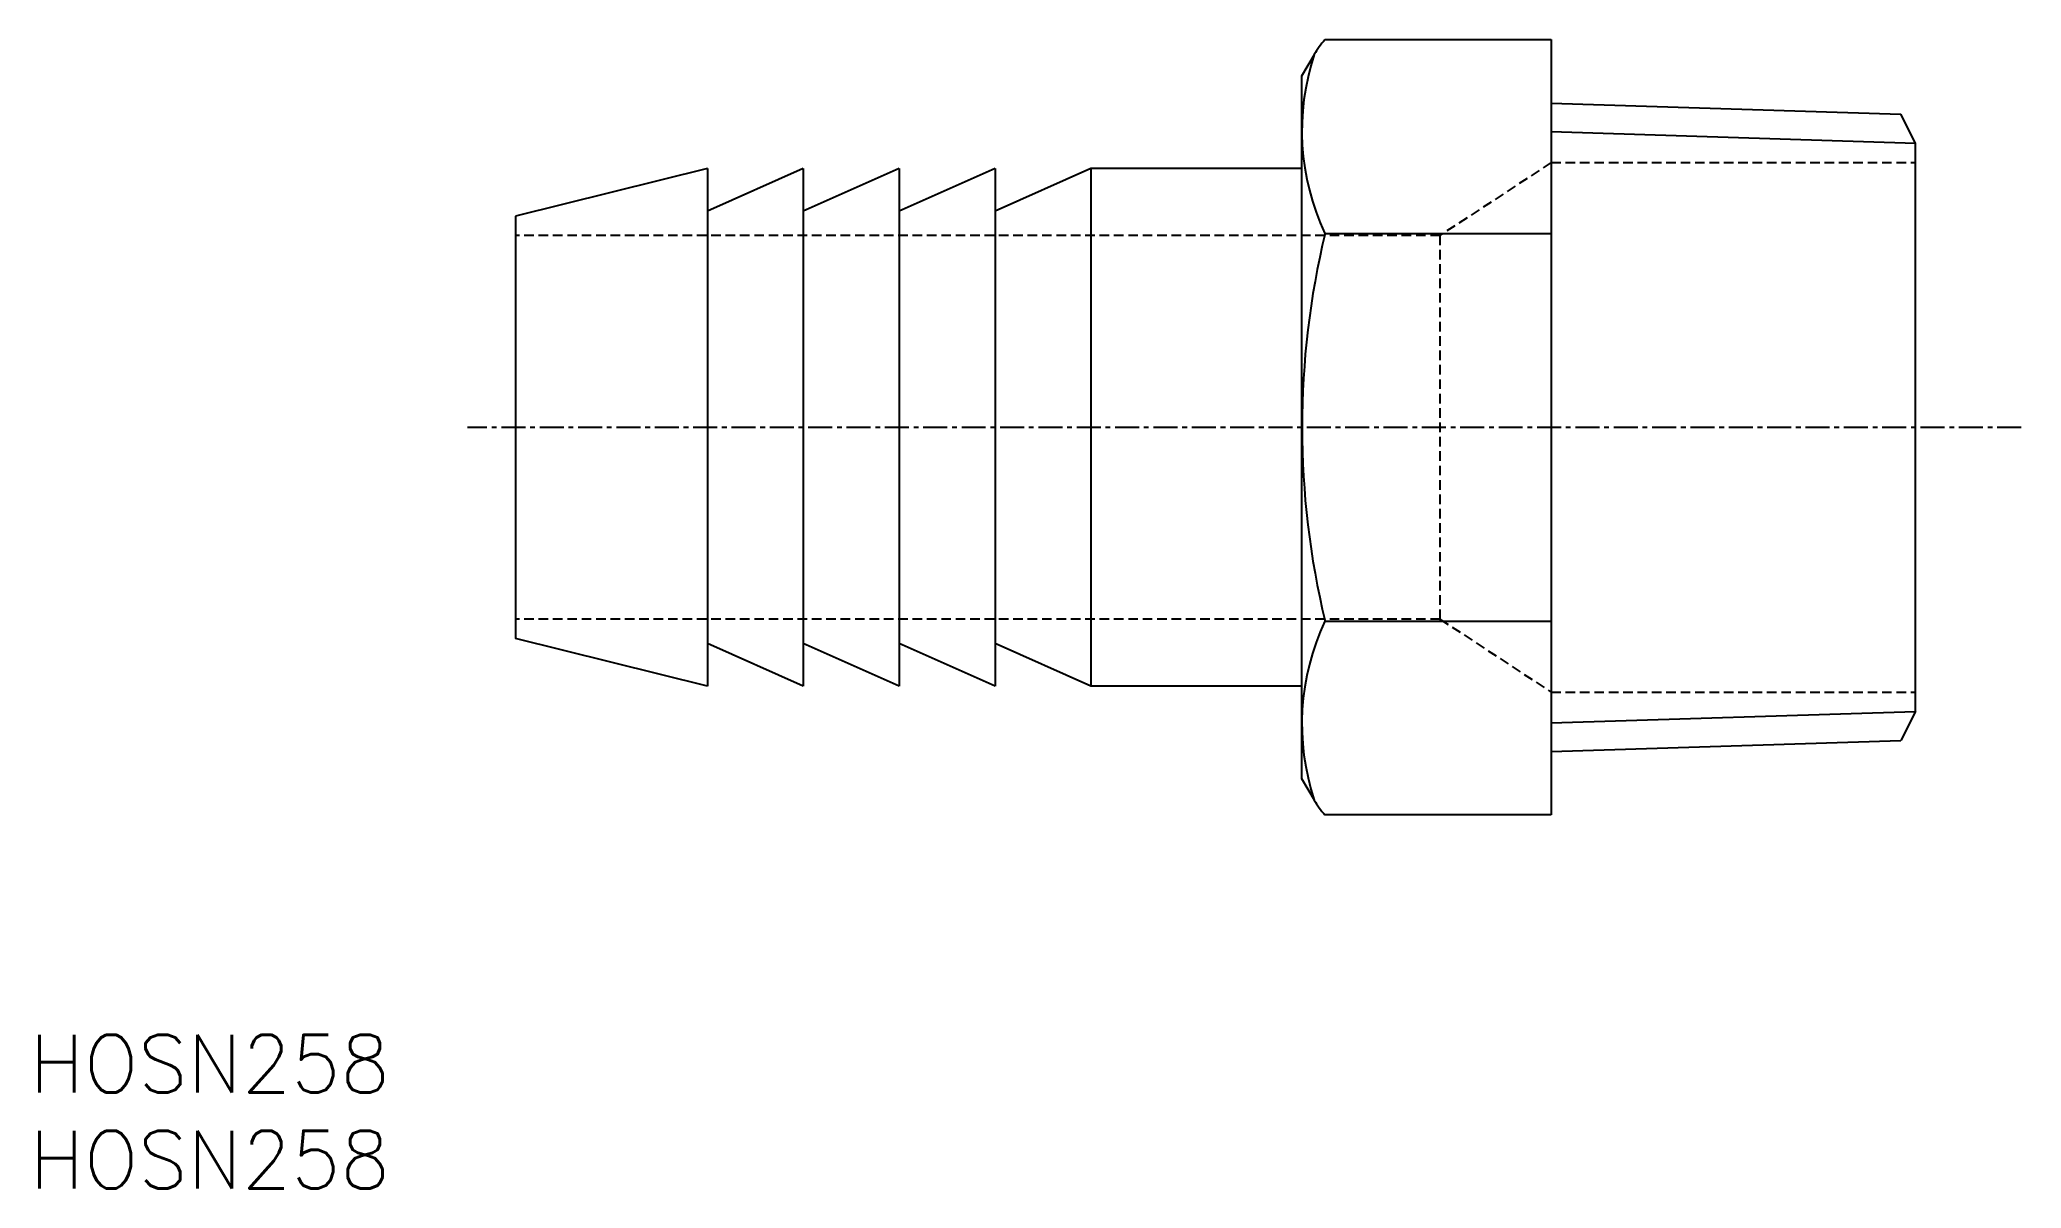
# Model space of a CAD drawing. Extents: x 1 to 104, y 0 to 60.
import ezdxf

# ---------------------------------------------------------------- set-up
doc = ezdxf.new("R2010")
doc.units = 0
doc.linetypes.add('CENTER', pattern=[2, 1.25, -0.25, 0.25, -0.25])
doc.linetypes.add('DASHED', pattern=[0.75, 0.5, -0.25])
doc.layers.get('0').update_dxf_attribs({"linetype": 'CONTINUOUS'})
doc.layers.add('CENTER', color=1, linetype='CENTER')
doc.styles.get("Standard").update_dxf_attribs({"font": 'txt.shx'})

# ---------------------------------------------------------------- blocks, each defined once
blk = doc.blocks.new('*U4')
at = {"color": 7, "linetype": 'CONTINUOUS'}
blk.add_text('HOSN258', height=3, dxfattribs=at).set_placement((0, 0))
blk = doc.blocks.new('*U5')
at = {"color": 7, "linetype": 'CONTINUOUS'}
blk.add_text('HOSN258', height=3, dxfattribs=at).set_placement((0, 5))

msp = doc.modelspace()

# ---------------------------------------------------------------- linework, layer by layer
for p, q in [((66.33, 57.99), (66.98, 59.1)), ((67.53, 59.88), (79.33, 59.88)), ((79.33, 59.88), (79.33, 19.47)), ((66.33, 21.35), (66.33, 57.99)), ((67.53, 49.78), (79.33, 49.78)), ((67.53, 29.57), (79.33, 29.57)), ((66.98, 20.24), (66.33, 21.35)), ((79.33, 19.47), (67.53, 19.47))]:
    msp.add_line(p, q)
at = {"color": 7, "linetype": 'CONTINUOUS'}
for p, q in [((79.33, 56.57), (97.55, 56)), ((98.33, 54.49), (97.55, 56)), ((98.33, 24.85), (98.33, 54.49)), ((35.33, 53.17), (25.33, 50.67)), ((35.33, 53.17), (35.33, 26.17)), ((40.33, 53.17), (35.33, 50.93)), ((40.33, 53.17), (40.33, 26.17)), ((45.33, 53.17), (40.33, 50.93)), ((45.33, 53.17), (45.33, 26.17)), ((50.33, 53.17), (45.33, 50.93)), ((55.33, 53.17), (50.33, 50.93)), ((50.33, 53.17), (50.33, 26.17)), ((55.33, 53.17), (55.33, 26.17)), ((66.33, 53.17), (55.33, 53.17)), ((25.33, 50.67), (25.33, 28.67)), ((35.33, 26.17), (25.33, 28.67)), ((40.33, 26.17), (35.33, 28.41)), ((45.33, 26.17), (40.33, 28.41)), ((50.33, 26.17), (45.33, 28.41)), ((55.33, 26.17), (50.33, 28.41)), ((66.33, 26.17), (55.33, 26.17)), ((98.33, 24.85), (97.55, 23.35)), ((79.33, 22.78), (97.55, 23.35))]:
    msp.add_line(p, q, dxfattribs=at)
at = {"color": 3, "linetype": 'CONTINUOUS'}
for p, q in [((79.33, 55.09), (98.33, 54.49)), ((79.33, 24.26), (98.33, 24.85))]:
    msp.add_line(p, q, dxfattribs=at)
at = {"color": 3, "linetype": 'DASHED'}
for p, q in [((79.33, 53.47), (73.53, 49.67)), ((79.33, 53.47), (98.33, 53.47)), ((73.53, 49.67), (25.33, 49.67)), ((73.53, 49.67), (73.53, 29.67)), ((73.53, 29.67), (25.33, 29.67)), ((73.53, 29.67), (79.33, 25.87)), ((79.33, 25.87), (98.33, 25.87))]:
    msp.add_line(p, q, dxfattribs=at)
for centre, radius, start, end in [((78.88, 55.13), 12.55, 161.5559, 205.2747), ((71.13, 56.7), 4.8, 138.5966, 150), ((109.47, 39.67), 43.13, 166.4535, 193.5465), ((78.88, 24.21), 12.55, 154.7253, 198.4441), ((71.13, 22.64), 4.8, 210, 221.4034)]:
    msp.add_arc(centre, radius, start, end)
at = {"layer": 'CENTER', "color": 1}
msp.add_line((103.84, 39.67), (22.83, 39.67), dxfattribs=at)

# ---------------------------------------------------------------- block references
at = {"color": 7, "linetype": 'CONTINUOUS'}
for name in ['*U5', '*U4']:
    msp.add_blockref(name, (0, 0), dxfattribs=at)

doc.saveas('drawing.dxf')
